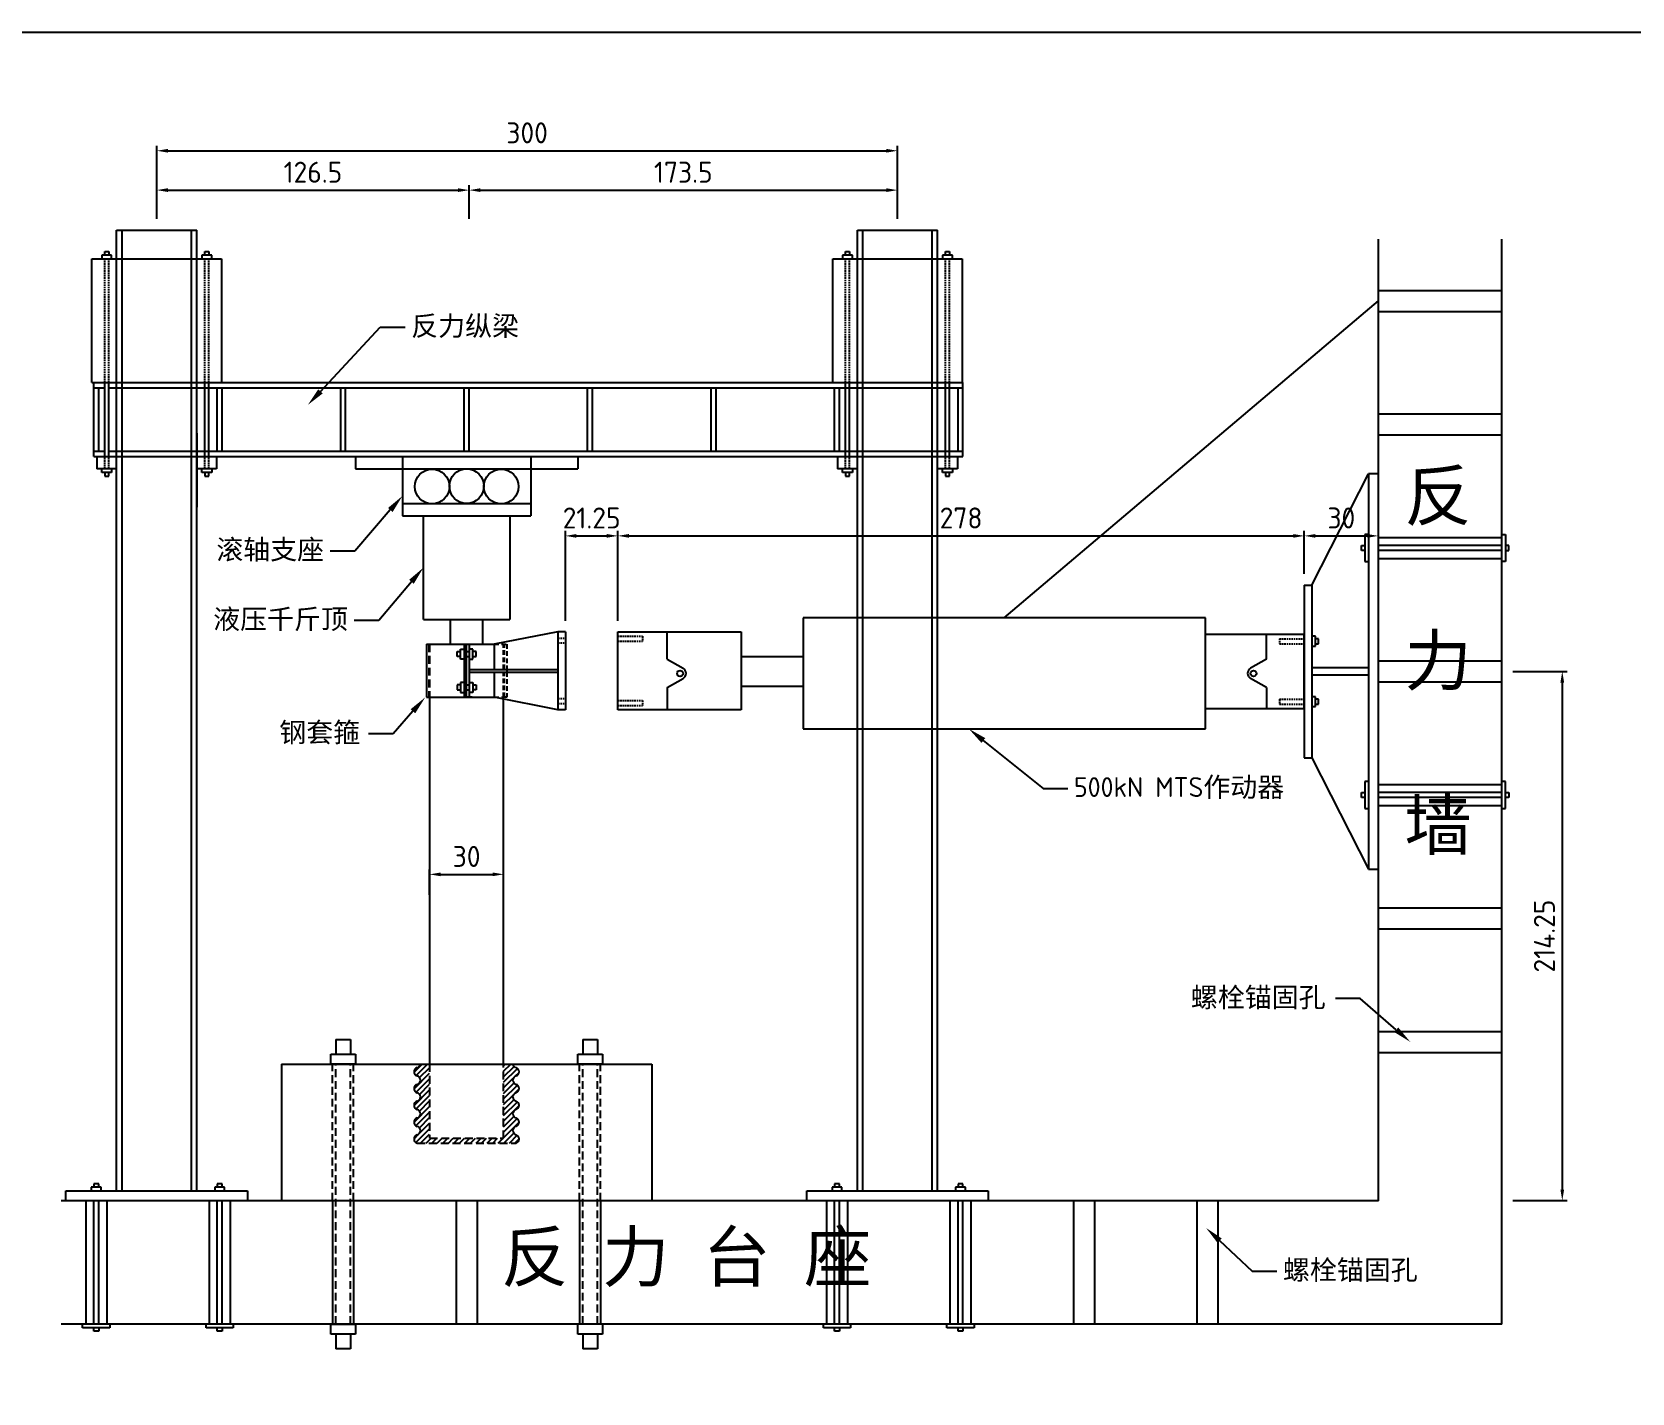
# Model space of a CAD drawing. Header units: millimetres. Extents: x 2537 to 35994, y -14212 to 3650.
# Drawn here: x 21034 to 27513, y -7490 to -1980 of the extents above; entities that cross this region are included whole.
import ezdxf
from ezdxf import colors
from ezdxf.entities.mleader import LeaderData, LeaderLine
from ezdxf.math import Vec2, Vec3

# ---------------------------------------------------------------- set-up
doc = ezdxf.new("R2010")
doc.units = ezdxf.units.MM
doc.linetypes.add('HIDDEN', pattern=[9.525, 6.35, -3.175])
doc.styles.get("Standard").update_dxf_attribs({"font": 'tssdeng.shx'})
doc.dimstyles.new('ISO-25', dxfattribs={"dimtxt": 50, "dimasz": 30, "dimexe": 20, "dimexo": 20, "dimgap": 10, "dimtad": 1, "dimlfac": 0.1, "dimdsep": 46, "dimtxsty": 'Standard', "dimcen": 30, "dimadec": 0, "dimazin": 0, "dimtfac": 1, "dimtmove": 0, "dimatfit": 3, "dimfxl": 0, "dimarcsym": 0})

# ---------------------------------------------------------------- blocks, each defined once
blk = doc.blocks.new('*D116')
at = {"color": 0, "lineweight": -2, "transparency": 16777216}
for p, q in [((27031.2, -4569.3), (27250.9, -4569.3)), ((27230.9, -4614.3), (27230.9, -6666.8)), ((27031.2, -6711.8), (27250.9, -6711.8))]:
    blk.add_line(p, q, dxfattribs=at)
at = {"color": 0, "transparency": 16777216}
for points in [[(27223.4, -4614.3), (27238.4, -4614.3), (27230.9, -4569.3)], [(27223.4, -6666.8), (27238.4, -6666.8), (27230.9, -6711.8)]]:
    blk.add_solid(points, dxfattribs=at)
at = {"layer": 'Defpoints', "color": 0, "transparency": 16777216}
for p in [(26986.2, -4569.3), (26986.2, -6711.8), (27230.9, -6711.8)]:
    blk.add_point(p, dxfattribs=at)
at = {"color": 0, "transparency": 16777216, "insert": (27158.4, -5640.6), "char_height": 85, "attachment_point": 5, "rotation": 90}
blk.add_mtext('214.25', dxfattribs=at)
blk = doc.blocks.new('*D117')
at = {"color": 0, "lineweight": -2, "transparency": 16777216}
for p, q in [((22643.7, -5473.4), (22643.7, -5370.7)), ((22943.7, -5473.4), (22943.7, -5370.7)), ((22688.7, -5390.7), (22898.7, -5390.7))]:
    blk.add_line(p, q, dxfattribs=at)
at = {"color": 0, "transparency": 16777216}
for points in [[(22688.7, -5383.2), (22688.7, -5398.2), (22643.7, -5390.7)], [(22898.7, -5383.2), (22898.7, -5398.2), (22943.7, -5390.7)]]:
    blk.add_solid(points, dxfattribs=at)
at = {"layer": 'Defpoints', "color": 0, "transparency": 16777216}
for p in [(22943.7, -5390.7), (22643.7, -5518.4), (22943.7, -5518.4)]:
    blk.add_point(p, dxfattribs=at)
at = {"color": 0, "transparency": 16777216, "insert": (22793.7, -5318.2), "char_height": 85, "attachment_point": 5}
blk.add_mtext('30', dxfattribs=at)
blk = doc.blocks.new('*D129')
at = {"color": 0, "lineweight": -2, "transparency": 16777216}
for p, q in [((23406.2, -4364), (23406.2, -4000.4)), ((26186.2, -4174.3), (26186.2, -4000.4)), ((23451.2, -4020.4), (26141.2, -4020.4))]:
    blk.add_line(p, q, dxfattribs=at)
at = {"color": 0, "transparency": 16777216}
for points in [[(23451.2, -4012.9), (23451.2, -4027.9), (23406.2, -4020.4)], [(26141.2, -4012.9), (26141.2, -4027.9), (26186.2, -4020.4)]]:
    blk.add_solid(points, dxfattribs=at)
at = {"layer": 'Defpoints', "color": 0, "transparency": 16777216}
for p in [(26186.2, -4020.4), (26186.2, -4219.3), (23406.2, -4409)]:
    blk.add_point(p, dxfattribs=at)
at = {"color": 0, "transparency": 16777216, "insert": (24796.2, -3947.9), "char_height": 85, "attachment_point": 5}
blk.add_mtext('278', dxfattribs=at)
blk = doc.blocks.new('*D142')
at = {"color": 0, "lineweight": -2, "transparency": 16777216}
for p, q in [((23193.7, -4364), (23193.7, -4000.4)), ((23406.2, -4364), (23406.2, -4000.4)), ((23238.7, -4020.4), (23361.2, -4020.4))]:
    blk.add_line(p, q, dxfattribs=at)
at = {"color": 0, "transparency": 16777216}
for points in [[(23238.7, -4012.9), (23238.7, -4027.9), (23193.7, -4020.4)], [(23361.2, -4012.9), (23361.2, -4027.9), (23406.2, -4020.4)]]:
    blk.add_solid(points, dxfattribs=at)
at = {"layer": 'Defpoints', "color": 0, "transparency": 16777216}
for p in [(23406.2, -4020.4), (23193.7, -4409), (23406.2, -4409)]:
    blk.add_point(p, dxfattribs=at)
at = {"color": 0, "transparency": 16777216, "insert": (23300, -3947.9), "char_height": 85, "attachment_point": 5}
blk.add_mtext('21.25', dxfattribs=at)
blk = doc.blocks.new('*D143')
at = {"color": 0, "lineweight": -2, "transparency": 16777216}
for p, q in [((26186.2, -4174.3), (26186.2, -4000.4)), ((26486.2, -4174.3), (26486.2, -4000.4)), ((26231.2, -4020.4), (26441.2, -4020.4))]:
    blk.add_line(p, q, dxfattribs=at)
at = {"color": 0, "transparency": 16777216}
for points in [[(26231.2, -4012.9), (26231.2, -4027.9), (26186.2, -4020.4)], [(26441.2, -4012.9), (26441.2, -4027.9), (26486.2, -4020.4)]]:
    blk.add_solid(points, dxfattribs=at)
at = {"layer": 'Defpoints', "color": 0, "transparency": 16777216}
for p in [(26486.2, -4020.4), (26186.2, -4219.3), (26486.2, -4219.3)]:
    blk.add_point(p, dxfattribs=at)
at = {"color": 0, "transparency": 16777216, "insert": (26336.2, -3947.9), "char_height": 85, "attachment_point": 5}
blk.add_mtext('30', dxfattribs=at)
blk = doc.blocks.new('*D192')
at = {"color": 0, "lineweight": -2, "transparency": 16777216}
for p, q in [((21538.7, -2737.1), (21538.7, -2441.2)), ((21583.7, -2461.2), (24493.7, -2461.2)), ((24538.7, -2737.1), (24538.7, -2441.2))]:
    blk.add_line(p, q, dxfattribs=at)
at = {"color": 0, "transparency": 16777216}
for points in [[(21583.7, -2453.7), (21583.7, -2468.7), (21538.7, -2461.2)], [(24493.7, -2453.7), (24493.7, -2468.7), (24538.7, -2461.2)]]:
    blk.add_solid(points, dxfattribs=at)
at = {"layer": 'Defpoints', "color": 0, "transparency": 16777216}
for p in [(24538.7, -2461.2), (21538.7, -2782.1), (24538.7, -2782.1)]:
    blk.add_point(p, dxfattribs=at)
at = {"color": 0, "transparency": 16777216, "insert": (23038.7, -2388.7), "char_height": 85, "attachment_point": 5}
blk.add_mtext('300', dxfattribs=at)
blk = doc.blocks.new('*D193')
at = {"color": 0, "lineweight": -2, "transparency": 16777216}
for p, q in [((21538.7, -2737.1), (21538.7, -2600.6)), ((21583.7, -2620.6), (22758.7, -2620.6)), ((22803.7, -2737.1), (22803.7, -2600.6))]:
    blk.add_line(p, q, dxfattribs=at)
at = {"color": 0, "transparency": 16777216}
for points in [[(21583.7, -2613.1), (21583.7, -2628.1), (21538.7, -2620.6)], [(22758.7, -2613.1), (22758.7, -2628.1), (22803.7, -2620.6)]]:
    blk.add_solid(points, dxfattribs=at)
at = {"layer": 'Defpoints', "color": 0, "transparency": 16777216}
for p in [(22803.7, -2620.6), (21538.7, -2782.1), (22803.7, -2782.1)]:
    blk.add_point(p, dxfattribs=at)
at = {"color": 0, "transparency": 16777216, "insert": (22171.2, -2548.1), "char_height": 85, "attachment_point": 5}
blk.add_mtext('126.5', dxfattribs=at)
blk = doc.blocks.new('*D194')
at = {"color": 0, "lineweight": -2, "transparency": 16777216}
for p, q in [((22803.7, -2737.1), (22803.7, -2600.6)), ((22848.7, -2620.6), (24493.7, -2620.6)), ((24538.7, -2737.1), (24538.7, -2600.6))]:
    blk.add_line(p, q, dxfattribs=at)
at = {"color": 0, "transparency": 16777216}
for points in [[(22848.7, -2613.1), (22848.7, -2628.1), (22803.7, -2620.6)], [(24493.7, -2613.1), (24493.7, -2628.1), (24538.7, -2620.6)]]:
    blk.add_solid(points, dxfattribs=at)
at = {"layer": 'Defpoints', "color": 0, "transparency": 16777216}
for p in [(24538.7, -2620.6), (22803.7, -2782.1), (24538.7, -2782.1)]:
    blk.add_point(p, dxfattribs=at)
at = {"color": 0, "transparency": 16777216, "insert": (23671.2, -2548.1), "char_height": 85, "attachment_point": 5}
blk.add_mtext('173.5', dxfattribs=at)

msp = doc.modelspace()

# ---------------------------------------------------------------- hatches: boundary and pattern name
h = msp.add_hatch()
h.set_pattern_fill('ANSI31', color=256, scale=5)
h.set_pattern_definition([(45, (8459.523, 50), (-11.22532, 11.22532), [])])
h.paths.add_polyline_path([(22643.712, -6159.036), (22606.455, -6159.036, -0.29149766), (22593.712, -6173.036, 0.76470588), (22593.712, -6207.036, -0.76470588), (22593.712, -6241.036, 0.76470588), (22593.712, -6275.036, -0.76470588), (22593.712, -6309.036, 0.76470588), (22593.712, -6343.036, -0.76470588), (22593.712, -6377.036, 0.76470588), (22593.712, -6411.036, -0.76470588), (22593.712, -6445.036, 0.76470588), (22593.712, -6479.036), (22993.712, -6479.036, 0.76470588), (22993.712, -6445.036, -0.76470588), (22993.712, -6411.036, 0.76470588), (22993.712, -6377.036, -0.76470588), (22993.712, -6343.036, 0.76470588), (22993.712, -6309.036, -0.76470588), (22993.712, -6275.036, 0.76470588), (22993.712, -6241.036, -0.76470588), (22993.712, -6207.036, 0.76470588), (22993.712, -6173.036, -0.29149766), (22980.97, -6159.036), (22943.712, -6159.036), (22943.712, -6459.036), (22643.712, -6459.036)])

# ---------------------------------------------------------------- linework, layer by layer
for p, q in [((21376.212, -6671.806), (21376.212, -2782.104)), ((21376.212, -2782.104), (21701.212, -2782.104)), ((21398.212, -6671.806), (21398.212, -2782.104)), ((21679.212, -6671.806), (21679.212, -2782.104)), ((21701.212, -6671.806), (21701.212, -2782.104)), ((24376.212, -6671.806), (24376.212, -2782.104)), ((24376.212, -2782.104), (24701.212, -2782.104)), ((24398.212, -6671.806), (24398.212, -2782.104)), ((24679.212, -6671.806), (24679.212, -2782.104)), ((24701.212, -6671.806), (24701.212, -2782.104)), ((26486.212, -6711.806), (26486.212, -2819.306)), ((26986.212, -7211.806), (26986.212, -2819.306)), ((21276.212, -3399.036), (21276.212, -2899.036)), ((21276.212, -2899.036), (21801.212, -2899.036)), ((21356.212, -2884.036), (21316.212, -2884.036)), ((21316.212, -2884.036), (21316.212, -2899.036)), ((21328.212, -2884.036), (21328.212, -2869.036)), ((21328.212, -2869.036), (21344.212, -2869.036)), ((21344.212, -2869.036), (21344.212, -2884.036)), ((21356.212, -2899.036), (21356.212, -2884.036)), ((21761.212, -2884.036), (21721.212, -2884.036)), ((21721.212, -2884.036), (21721.212, -2899.036)), ((21733.212, -2884.036), (21733.212, -2869.036)), ((21733.212, -2869.036), (21749.212, -2869.036)), ((21749.212, -2869.036), (21749.212, -2884.036)), ((21761.212, -2899.036), (21761.212, -2884.036)), ((21801.212, -2899.036), (21801.212, -3399.036)), ((24276.212, -3399.036), (24276.212, -2899.036)), ((24276.212, -2899.036), (24801.212, -2899.036)), ((24356.212, -2884.036), (24316.212, -2884.036)), ((24316.212, -2884.036), (24316.212, -2899.036)), ((24328.212, -2884.036), (24328.212, -2869.036)), ((24328.212, -2869.036), (24344.212, -2869.036)), ((24344.212, -2869.036), (24344.212, -2884.036)), ((24356.212, -2899.036), (24356.212, -2884.036)), ((24761.212, -2884.036), (24721.212, -2884.036)), ((24721.212, -2884.036), (24721.212, -2899.036)), ((24733.212, -2884.036), (24733.212, -2869.036)), ((24733.212, -2869.036), (24749.212, -2869.036)), ((24749.212, -2869.036), (24749.212, -2884.036)), ((24761.212, -2899.036), (24761.212, -2884.036)), ((24801.212, -2899.036), (24801.212, -3399.036)), ((24971.212, -4351.735), (26486.212, -3069.306)), ((21276.212, -3399.036), (24803.712, -3399.036)), ((21283.712, -3699.036), (21283.712, -3399.036)), ((21283.712, -3421.036), (21328.212, -3421.036)), ((21303.712, -3677.036), (21303.712, -3421.036)), ((21328.212, -3699.036), (21328.212, -3399.036)), ((21344.212, -3699.036), (21344.212, -3399.036)), ((21344.212, -3421.036), (24803.712, -3421.036)), ((21733.212, -3699.036), (21733.212, -3399.036)), ((21749.212, -3699.036), (21749.212, -3399.036)), ((21783.712, -3677.036), (21783.712, -3421.036)), ((21803.712, -3677.036), (21803.712, -3421.036)), ((22283.712, -3677.036), (22283.712, -3421.036)), ((22303.712, -3677.036), (22303.712, -3421.036)), ((22783.712, -3677.036), (22783.712, -3421.036)), ((22803.712, -3677.036), (22803.712, -3421.036)), ((23283.712, -3677.036), (23283.712, -3421.036)), ((23303.712, -3677.036), (23303.712, -3421.036)), ((23783.712, -3677.036), (23783.712, -3421.036)), ((23803.712, -3677.036), (23803.712, -3421.036)), ((24283.712, -3677.036), (24283.712, -3421.036)), ((24303.712, -3677.036), (24303.712, -3421.036)), ((24328.212, -3699.036), (24328.212, -3399.036)), ((24344.212, -3699.036), (24344.212, -3399.036)), ((24733.212, -3699.036), (24733.212, -3399.036)), ((24749.212, -3699.036), (24749.212, -3399.036)), ((24783.712, -3677.036), (24783.712, -3421.036)), ((24803.712, -3699.036), (24803.712, -3399.036)), ((21701.212, -3604.681), (21701.212, -3904.681)), ((21283.712, -3677.036), (21328.212, -3677.036)), ((21344.212, -3677.036), (24803.712, -3677.036)), ((21283.712, -3699.036), (24803.712, -3699.036)), ((21296.212, -3699.036), (21296.212, -3749.036)), ((21376.212, -3749.036), (21296.212, -3749.036)), ((21316.212, -3764.036), (21316.212, -3749.036)), ((21356.212, -3749.036), (21356.212, -3764.036)), ((21701.212, -3699.036), (21781.212, -3699.036)), ((21781.212, -3749.036), (21701.212, -3749.036)), ((21721.212, -3764.036), (21721.212, -3749.036)), ((21761.212, -3749.036), (21761.212, -3764.036)), ((21781.212, -3699.036), (21781.212, -3749.036)), ((22343.712, -3699.036), (23243.712, -3699.036)), ((22343.712, -3699.036), (22343.712, -3749.036)), ((22343.712, -3749.036), (23243.712, -3749.036)), ((22493.712, -3699.036), (23093.712, -3699.036)), ((22533.712, -3699.036), (22533.712, -3939.036)), ((23053.712, -3699.036), (23053.712, -3939.036)), ((23243.712, -3699.036), (23243.712, -3749.036)), ((24296.212, -3699.036), (24296.212, -3749.036)), ((24376.212, -3749.036), (24296.212, -3749.036)), ((24316.212, -3764.036), (24316.212, -3749.036)), ((24356.212, -3749.036), (24356.212, -3764.036)), ((24701.212, -3699.036), (24781.212, -3699.036)), ((24781.212, -3749.036), (24701.212, -3749.036)), ((24721.212, -3764.036), (24721.212, -3749.036)), ((24761.212, -3749.036), (24761.212, -3764.036)), ((24781.212, -3699.036), (24781.212, -3749.036)), ((21356.212, -3764.036), (21316.212, -3764.036)), ((21328.212, -3764.036), (21328.212, -3779.036)), ((21328.212, -3779.036), (21344.212, -3779.036)), ((21344.212, -3779.036), (21344.212, -3764.036)), ((21761.212, -3764.036), (21721.212, -3764.036)), ((21733.212, -3764.036), (21733.212, -3779.036)), ((21733.212, -3779.036), (21749.212, -3779.036)), ((21749.212, -3779.036), (21749.212, -3764.036)), ((24356.212, -3764.036), (24316.212, -3764.036)), ((24328.212, -3764.036), (24328.212, -3779.036)), ((24328.212, -3779.036), (24344.212, -3779.036)), ((24344.212, -3779.036), (24344.212, -3764.036)), ((24761.212, -3764.036), (24721.212, -3764.036)), ((24733.212, -3764.036), (24733.212, -3779.036)), ((24733.212, -3779.036), (24749.212, -3779.036)), ((24749.212, -3779.036), (24749.212, -3764.036)), ((26216.212, -4219.306), (26446.212, -3769.306)), ((26486.212, -3769.306), (26446.212, -3769.306)), ((26446.212, -3769.306), (26446.212, -5369.306)), ((22533.712, -3889.036), (23053.712, -3889.036)), ((22533.712, -3939.036), (23053.712, -3939.036)), ((22618.712, -3939.036), (22968.712, -3939.036)), ((22618.712, -4359.036), (22618.712, -3939.036)), ((22968.712, -3939.036), (22968.712, -4359.036)), ((26446.212, -4014.306), (26431.212, -4014.306)), ((26431.212, -4014.306), (26431.212, -4124.306)), ((26986.212, -4014.306), (27001.212, -4014.306)), ((27001.212, -4014.306), (27001.212, -4124.306)), ((26418.212, -4079.306), (26418.212, -4059.306)), ((26418.212, -4059.306), (26431.212, -4059.306)), ((26431.212, -4079.306), (26418.212, -4079.306)), ((26986.212, -4059.306), (26486.212, -4059.306)), ((26986.212, -4079.306), (26486.212, -4079.306)), ((27014.212, -4059.306), (27001.212, -4059.306)), ((27001.212, -4079.306), (27014.212, -4079.306)), ((27014.212, -4079.306), (27014.212, -4059.306)), ((26431.212, -4124.306), (26446.212, -4124.306)), ((27001.212, -4124.306), (26986.212, -4124.306)), ((26186.212, -4219.306), (26186.212, -4919.306)), ((26186.212, -4219.306), (26216.212, -4219.306)), ((26216.212, -4219.306), (26216.212, -4919.306)), ((22618.712, -4359.036), (22968.712, -4359.036)), ((22728.712, -4459.036), (22728.712, -4359.036)), ((22858.712, -4459.036), (22858.712, -4359.036)), ((24156.212, -4351.735), (24156.212, -4801.735)), ((25786.212, -4351.735), (24156.212, -4351.735)), ((25786.212, -4801.735), (25786.212, -4351.735)), ((22630.712, -4459.036), (22630.712, -4674.036)), ((22630.712, -4459.036), (22905.752, -4459.036)), ((22728.712, -4459.036), (22858.712, -4459.036)), ((22783.712, -4459.036), (22783.712, -4674.036)), ((22793.712, -4674.036), (22793.712, -4459.036)), ((22803.712, -4459.036), (22803.712, -4674.036)), ((23163.712, -4409.036), (22905.752, -4459.036)), ((22905.752, -4459.036), (22905.752, -4561.536)), ((23163.712, -4409.036), (23163.712, -4724.036)), ((23193.712, -4409.036), (23163.712, -4409.036)), ((23193.712, -4409.036), (23193.712, -4724.036)), ((23406.212, -4724.036), (23406.212, -4409.036)), ((23406.212, -4409.036), (23906.212, -4409.036)), ((23606.337, -4519.519), (23606.337, -4409.036)), ((23906.212, -4409.036), (23906.212, -4724.036)), ((24156.212, -4419.306), (24156.212, -4719.306)), ((26186.212, -4419.306), (25786.212, -4419.306)), ((26032.498, -4519.519), (26032.623, -4419.306)), ((26186.212, -4719.306), (26186.212, -4419.306)), ((26231.212, -4426.806), (26216.212, -4426.806)), ((26216.212, -4466.806), (26231.212, -4466.806)), ((26231.212, -4466.806), (26231.212, -4426.806)), ((26244.212, -4436.806), (26231.212, -4436.806)), ((26231.212, -4456.806), (26244.212, -4456.806)), ((26244.212, -4456.806), (26244.212, -4436.806)), ((22755.712, -4509.036), (22755.712, -4489.036)), ((22755.712, -4489.036), (22768.712, -4489.036)), ((22768.712, -4509.036), (22755.712, -4509.036)), ((22768.712, -4519.036), (22768.712, -4479.036)), ((22768.712, -4479.036), (22783.712, -4479.036)), ((22783.712, -4519.036), (22768.712, -4519.036)), ((22818.712, -4479.036), (22803.712, -4479.036)), ((22803.712, -4519.036), (22818.712, -4519.036)), ((22818.712, -4519.036), (22818.712, -4479.036)), ((22831.712, -4489.036), (22818.712, -4489.036)), ((22818.712, -4509.036), (22831.712, -4509.036)), ((22831.712, -4509.036), (22831.712, -4489.036)), ((23606.337, -4519.519), (23670.183, -4556.381)), ((23906.212, -4509.306), (24156.212, -4509.306)), ((24156.212, -4509.306), (24156.212, -4629.306)), ((26032.498, -4519.519), (25968.652, -4556.381)), ((22803.712, -4561.536), (23158.712, -4561.536)), ((22803.712, -4571.536), (23158.712, -4571.536)), ((22905.752, -4571.536), (22905.752, -4674.036)), ((23606.337, -4634.811), (23670.183, -4597.95)), ((26032.498, -4634.811), (25968.652, -4597.95)), ((26446.212, -4554.306), (26216.212, -4554.306)), ((26446.212, -4584.306), (26216.212, -4584.306)), ((22768.712, -4624.036), (22755.712, -4624.036)), ((22755.712, -4624.036), (22755.712, -4644.036)), ((22755.712, -4644.036), (22768.712, -4644.036)), ((22783.712, -4614.036), (22768.712, -4614.036)), ((22768.712, -4614.036), (22768.712, -4654.036)), ((22768.712, -4654.036), (22783.712, -4654.036)), ((22803.712, -4614.036), (22818.712, -4614.036)), ((22818.712, -4654.036), (22803.712, -4654.036)), ((22818.712, -4614.036), (22818.712, -4654.036)), ((22818.712, -4624.036), (22831.712, -4624.036)), ((22831.712, -4644.036), (22818.712, -4644.036)), ((22831.712, -4624.036), (22831.712, -4644.036)), ((23606.337, -4634.811), (23606.337, -4724.036)), ((23906.212, -4629.306), (24156.212, -4629.306)), ((26032.498, -4634.811), (26032.623, -4719.306)), ((22630.712, -4674.036), (22643.712, -4674.036)), ((22643.712, -4674.036), (22643.712, -6159.036)), ((22643.712, -4674.036), (22905.752, -4674.036)), ((22771.712, -4674.036), (22793.712, -4674.036)), ((22815.712, -4674.036), (22793.712, -4674.036)), ((23163.712, -4724.036), (22905.752, -4674.036)), ((22943.712, -6159.036), (22943.712, -4674.036)), ((23193.712, -4724.036), (23163.712, -4724.036)), ((23906.212, -4724.036), (23406.212, -4724.036)), ((25786.212, -4719.306), (26186.212, -4719.306)), ((26231.212, -4671.806), (26216.212, -4671.806)), ((26216.212, -4711.806), (26231.212, -4711.806)), ((26231.212, -4711.806), (26231.212, -4671.806)), ((26244.212, -4681.806), (26231.212, -4681.806)), ((26231.212, -4701.806), (26244.212, -4701.806)), ((26244.212, -4701.806), (26244.212, -4681.806)), ((24156.212, -4801.735), (25786.212, -4801.735)), ((26186.212, -4919.306), (26216.212, -4919.306)), ((26216.212, -4919.306), (26446.212, -5369.306)), ((26446.212, -5014.306), (26431.212, -5014.306)), ((26431.212, -5014.306), (26431.212, -5124.306)), ((27001.212, -5014.306), (26986.212, -5014.306)), ((27001.212, -5124.306), (27001.212, -5014.306)), ((26418.212, -5079.306), (26418.212, -5059.306)), ((26418.212, -5059.306), (26431.212, -5059.306)), ((26431.212, -5079.306), (26418.212, -5079.306)), ((26986.212, -5059.306), (26486.212, -5059.306)), ((26986.212, -5079.306), (26486.212, -5079.306)), ((27001.212, -5059.306), (27014.212, -5059.306)), ((27014.212, -5079.306), (27001.212, -5079.306)), ((27014.212, -5059.306), (27014.212, -5079.306)), ((26431.212, -5124.306), (26446.212, -5124.306)), ((26986.212, -5124.306), (27001.212, -5124.306)), ((26446.212, -5369.306), (26486.212, -5369.306)), ((22263.712, -6059.036), (22263.712, -6119.036)), ((22263.712, -6059.036), (22323.712, -6059.036)), ((22323.712, -6059.036), (22323.712, -6119.036)), ((23263.712, -6059.036), (23263.712, -6119.036)), ((23263.712, -6059.036), (23323.712, -6059.036)), ((23323.712, -6059.036), (23323.712, -6119.036)), ((22243.712, -6159.036), (22243.712, -6119.036)), ((22243.712, -6119.036), (22343.712, -6119.036)), ((22343.712, -6119.036), (22343.712, -6159.036)), ((23243.712, -6159.036), (23243.712, -6119.036)), ((23243.712, -6119.036), (23343.712, -6119.036)), ((23343.712, -6119.036), (23343.712, -6159.036)), ((22043.712, -6159.036), (23543.712, -6159.036)), ((22043.712, -6159.036), (22043.712, -6711.806)), ((22343.712, -6159.036), (22243.712, -6159.036)), ((23343.712, -6159.036), (23243.712, -6159.036)), ((23543.712, -6159.036), (23543.712, -6711.806)), ((21171.212, -6711.806), (21171.212, -6671.806)), ((21171.212, -6671.806), (21906.212, -6671.806)), ((21313.712, -6656.806), (21273.712, -6656.806)), ((21273.712, -6656.806), (21273.712, -6671.806)), ((21303.712, -6643.806), (21283.712, -6643.806)), ((21283.712, -6643.806), (21283.712, -6656.806)), ((21303.712, -6656.806), (21303.712, -6643.806)), ((21313.712, -6671.806), (21313.712, -6656.806)), ((21813.712, -6656.806), (21773.712, -6656.806)), ((21773.712, -6656.806), (21773.712, -6671.806)), ((21803.712, -6643.806), (21783.712, -6643.806)), ((21783.712, -6643.806), (21783.712, -6656.806)), ((21803.712, -6656.806), (21803.712, -6643.806)), ((21813.712, -6671.806), (21813.712, -6656.806)), ((21906.212, -6671.806), (21906.212, -6711.806)), ((24171.212, -6711.806), (24171.212, -6671.806)), ((24171.212, -6671.806), (24906.212, -6671.806)), ((24313.712, -6656.806), (24273.712, -6656.806)), ((24273.712, -6656.806), (24273.712, -6671.806)), ((24303.712, -6643.806), (24283.712, -6643.806)), ((24283.712, -6643.806), (24283.712, -6656.806)), ((24303.712, -6656.806), (24303.712, -6643.806)), ((24313.712, -6671.806), (24313.712, -6656.806)), ((24813.712, -6656.806), (24773.712, -6656.806)), ((24773.712, -6656.806), (24773.712, -6671.806)), ((24803.712, -6643.806), (24783.712, -6643.806)), ((24783.712, -6643.806), (24783.712, -6656.806)), ((24803.712, -6656.806), (24803.712, -6643.806)), ((24813.712, -6671.806), (24813.712, -6656.806)), ((24906.212, -6671.806), (24906.212, -6711.806)), ((26486.212, -6711.806), (21151.212, -6711.806)), ((21283.712, -7211.806), (21283.712, -6711.806)), ((21303.712, -7211.806), (21303.712, -6711.806)), ((21783.712, -7211.806), (21783.712, -6711.806)), ((21803.712, -7211.806), (21803.712, -6711.806)), ((24283.712, -7211.806), (24283.712, -6711.806)), ((24303.712, -7211.806), (24303.712, -6711.806)), ((24783.712, -7211.806), (24783.712, -6711.806)), ((24803.712, -7211.806), (24803.712, -6711.806)), ((26986.212, -7211.806), (21151.212, -7211.806)), ((21238.712, -7226.806), (21238.712, -7211.806)), ((21348.712, -7226.806), (21238.712, -7226.806)), ((21283.712, -7239.806), (21283.712, -7226.806)), ((21303.712, -7239.806), (21283.712, -7239.806)), ((21303.712, -7226.806), (21303.712, -7239.806)), ((21348.712, -7211.806), (21348.712, -7226.806)), ((21738.712, -7226.806), (21738.712, -7211.806)), ((21848.712, -7226.806), (21738.712, -7226.806)), ((21783.712, -7239.806), (21783.712, -7226.806)), ((21803.712, -7239.806), (21783.712, -7239.806)), ((21803.712, -7226.806), (21803.712, -7239.806)), ((21848.712, -7211.806), (21848.712, -7226.806)), ((22243.712, -7251.806), (22243.712, -7211.806)), ((22243.712, -7211.806), (22343.712, -7211.806)), ((22343.712, -7251.806), (22243.712, -7251.806)), ((22263.712, -7251.806), (22263.712, -7311.806)), ((22323.712, -7251.806), (22323.712, -7311.806)), ((22343.712, -7211.806), (22343.712, -7251.806)), ((23243.712, -7251.806), (23243.712, -7211.806)), ((23343.712, -7251.806), (23243.712, -7251.806)), ((23263.712, -7251.806), (23263.712, -7311.806)), ((23323.712, -7251.806), (23323.712, -7311.806)), ((23343.712, -7211.806), (23343.712, -7251.806)), ((24238.712, -7226.806), (24238.712, -7211.806)), ((24348.712, -7226.806), (24238.712, -7226.806)), ((24283.712, -7239.806), (24283.712, -7226.806)), ((24303.712, -7239.806), (24283.712, -7239.806)), ((24303.712, -7226.806), (24303.712, -7239.806)), ((24348.712, -7211.806), (24348.712, -7226.806)), ((24738.712, -7226.806), (24738.712, -7211.806)), ((24848.712, -7226.806), (24738.712, -7226.806)), ((24783.712, -7239.806), (24783.712, -7226.806)), ((24803.712, -7239.806), (24783.712, -7239.806)), ((24803.712, -7226.806), (24803.712, -7239.806)), ((24848.712, -7211.806), (24848.712, -7226.806)), ((22323.712, -7311.806), (22263.712, -7311.806)), ((23323.712, -7311.806), (23263.712, -7311.806))]:
    msp.add_line(p, q)
at = {"linetype": 'HIDDEN'}
for p, q in [((21328.212, -3399.036), (21328.212, -2899.036)), ((21344.212, -3399.036), (21344.212, -2899.036)), ((21733.212, -3399.036), (21733.212, -2899.036)), ((21749.212, -3399.036), (21749.212, -2899.036)), ((24328.212, -3399.036), (24328.212, -2899.036)), ((24344.212, -3399.036), (24344.212, -2899.036)), ((24733.212, -3399.036), (24733.212, -2899.036)), ((24749.212, -3399.036), (24749.212, -2899.036)), ((21328.212, -3749.036), (21328.212, -3699.036)), ((21344.212, -3749.036), (21344.212, -3699.036)), ((21733.212, -3749.036), (21733.212, -3699.036)), ((21749.212, -3749.036), (21749.212, -3699.036)), ((24328.212, -3749.036), (24328.212, -3699.036)), ((24344.212, -3749.036), (24344.212, -3699.036)), ((24733.212, -3749.036), (24733.212, -3699.036)), ((24749.212, -3749.036), (24749.212, -3699.036)), ((23163.712, -4434.036), (23193.712, -4434.036)), ((23163.712, -4454.036), (23193.712, -4454.036)), ((23406.212, -4426.536), (23506.212, -4426.536)), ((23406.212, -4446.536), (23506.212, -4446.536)), ((23506.212, -4426.536), (23506.212, -4446.536)), ((26086.212, -4436.806), (26186.212, -4436.806)), ((26086.212, -4436.806), (26086.212, -4456.806)), ((26086.212, -4456.806), (26186.212, -4456.806)), ((22783.712, -4489.036), (22803.712, -4489.036)), ((22783.712, -4509.036), (22803.712, -4509.036)), ((22783.712, -4624.036), (22803.712, -4624.036)), ((22783.712, -4644.036), (22803.712, -4644.036)), ((23163.712, -4679.036), (23193.712, -4679.036)), ((23163.712, -4679.036), (23193.712, -4679.036)), ((23163.712, -4699.036), (23193.712, -4699.036)), ((23406.212, -4686.536), (23506.212, -4686.536)), ((23406.212, -4686.536), (23506.212, -4686.536)), ((23406.212, -4706.536), (23506.212, -4706.536)), ((23506.212, -4686.536), (23506.212, -4706.536)), ((26086.212, -4681.806), (26186.212, -4681.806)), ((26086.212, -4681.806), (26186.212, -4681.806)), ((26086.212, -4681.806), (26086.212, -4701.806)), ((26086.212, -4701.806), (26186.212, -4701.806))]:
    msp.add_line(p, q, dxfattribs=at)
at = {"ltscale": 5}
for p, q in [((26486.212, -3026.806), (26986.212, -3026.806)), ((26486.212, -3111.806), (26986.212, -3111.806)), ((26486.212, -3526.806), (26986.212, -3526.806)), ((26486.212, -3611.806), (26986.212, -3611.806)), ((26486.212, -4026.806), (26986.212, -4026.806)), ((26486.212, -4111.806), (26986.212, -4111.806)), ((26486.212, -4526.806), (26986.212, -4526.806)), ((26486.212, -4611.806), (26986.212, -4611.806)), ((26486.212, -5026.806), (26986.212, -5026.806)), ((26486.212, -5111.806), (26986.212, -5111.806)), ((26486.212, -5526.806), (26986.212, -5526.806)), ((26486.212, -5611.806), (26986.212, -5611.806)), ((26486.212, -6026.806), (26986.212, -6026.806)), ((26486.212, -6111.806), (26986.212, -6111.806)), ((21251.212, -6711.806), (21251.212, -7211.806)), ((21251.212, -6711.806), (21251.212, -7211.806)), ((21336.212, -6711.806), (21336.212, -7211.806)), ((21336.212, -6711.806), (21336.212, -7211.806)), ((21751.212, -6711.806), (21751.212, -7211.806)), ((21751.212, -6711.806), (21751.212, -7211.806)), ((21836.212, -6711.806), (21836.212, -7211.806)), ((21836.212, -6711.806), (21836.212, -7211.806)), ((22251.212, -6711.806), (22251.212, -7211.806)), ((22336.212, -6711.806), (22336.212, -7211.806)), ((22751.212, -6711.806), (22751.212, -7211.806)), ((22836.212, -6711.806), (22836.212, -7211.806)), ((23251.212, -6711.806), (23251.212, -7211.806)), ((23336.212, -6711.806), (23336.212, -7211.806)), ((24251.212, -6711.806), (24251.212, -7211.806)), ((24251.212, -6711.806), (24251.212, -7211.806)), ((24251.212, -6711.806), (24251.212, -7211.806)), ((24336.212, -6711.806), (24336.212, -7211.806)), ((24336.212, -6711.806), (24336.212, -7211.806)), ((24336.212, -6711.806), (24336.212, -7211.806)), ((24751.212, -6711.806), (24751.212, -7211.806)), ((24751.212, -6711.806), (24751.212, -7211.806)), ((24751.212, -6711.806), (24751.212, -7211.806)), ((24836.212, -6711.806), (24836.212, -7211.806)), ((24836.212, -6711.806), (24836.212, -7211.806)), ((24836.212, -6711.806), (24836.212, -7211.806)), ((25251.212, -6711.806), (25251.212, -7211.806)), ((25336.212, -6711.806), (25336.212, -7211.806)), ((25751.212, -6711.806), (25751.212, -7211.806)), ((25836.212, -6711.806), (25836.212, -7211.806))]:
    msp.add_line(p, q, dxfattribs=at)
at = {"linetype": 'HIDDEN', "ltscale": 5}
for p, q in [((22640.712, -4459.036), (22640.712, -4674.036)), ((22643.712, -4459.036), (22643.712, -4674.036)), ((22251.212, -6711.806), (22251.212, -6159.036)), ((22263.712, -7211.806), (22263.712, -6159.036)), ((22323.712, -7211.806), (22323.712, -6159.036)), ((22336.212, -6711.806), (22336.212, -6159.036)), ((22643.712, -6159.036), (22643.712, -6459.036)), ((22943.712, -6459.036), (22943.712, -6159.036)), ((23251.212, -6711.806), (23251.212, -6159.036)), ((23263.712, -7211.806), (23263.712, -6159.036)), ((23323.712, -7211.806), (23323.712, -6159.036)), ((23336.212, -6711.806), (23336.212, -6159.036)), ((22593.712, -6479.036), (22993.712, -6479.036)), ((22643.712, -6459.036), (22943.712, -6459.036))]:
    msp.add_line(p, q, dxfattribs=at)
at = {"linetype": 'HIDDEN', "ltscale": 3}
for p, q in [((22905.752, -4459.036), (22956.712, -4459.036)), ((22943.712, -4674.036), (22943.712, -4459.036)), ((22946.712, -4674.036), (22946.712, -4459.036)), ((22956.712, -4459.036), (22956.712, -4561.536)), ((22956.712, -4561.536), (22956.712, -4571.536)), ((22956.712, -4571.536), (22956.712, -4674.036)), ((22905.752, -4674.036), (22943.712, -4674.036)), ((22943.712, -4681.539), (22943.712, -4674.036)), ((22956.712, -4674.036), (22943.712, -4674.036))]:
    msp.add_line(p, q, dxfattribs=at)
msp.add_lwpolyline([(11258.192, -1980.464), (35993.698, -1980.464), (35993.698, -14212.343), (11258.192, -14212.343)], close=True)
for centre, radius in [((22653.857, -3820.709), 70), ((22793.712, -3819.036), 70), ((22933.702, -3820.709), 70), ((23658.183, -4577.165), 12), ((25980.652, -4577.165), 12)]:
    msp.add_circle(centre, radius)
for centre, radius, start, end in [((23658.183, -4577.165), 24, 300, 60), ((25980.652, -4577.165), 24, 120, 240), ((22598.328, -6190.036), 17.615, 105.1892867, 254.8107133), ((22589.097, -6156.036), 17.615, 285.1892867, 350.1944078), ((22589.097, -6224.036), 17.615, 285.1892867, 74.8107133), ((22998.328, -6224.036), 17.615, 105.1892867, 254.8107133), ((22998.328, -6156.036), 17.615, 189.8055922, 254.8107133), ((22989.097, -6190.036), 17.615, 285.1892867, 74.8107133), ((22598.328, -6258.036), 17.615, 105.1892867, 254.8107133), ((22589.097, -6292.036), 17.615, 285.1892867, 74.8107133), ((22998.328, -6292.036), 17.615, 105.1892867, 254.8107133), ((22989.097, -6258.036), 17.615, 285.1892867, 74.8107133), ((22598.328, -6326.036), 17.615, 105.1892867, 254.8107133), ((22589.097, -6360.036), 17.615, 285.1892867, 74.8107133), ((22998.328, -6360.036), 17.615, 105.1892867, 254.8107133), ((22989.097, -6326.036), 17.615, 285.1892867, 74.8107133), ((22598.328, -6394.036), 17.615, 105.1892867, 254.8107133), ((22589.097, -6428.036), 17.615, 285.1892867, 74.8107133), ((22998.328, -6428.036), 17.615, 105.1892867, 254.8107133), ((22989.097, -6394.036), 17.615, 285.1892867, 74.8107133), ((22598.328, -6462.036), 17.615, 105.1892867, 254.8107133), ((22989.097, -6462.036), 17.615, 285.1892867, 74.8107133)]:
    msp.add_arc(centre, radius, start, end)

# ---------------------------------------------------------------- texts
at = {"char_height": 200, "attachment_point": 1}
for s, width, insert in [('{\\fSimSun|b0|i0|c134|p2;反\\P\\P力\\P\\P墙}', 4.00675, (26591.537, -3757.193)), ('{\\fSimSun|b0|i0|c134|p2;反 力 台 座}', 2223.11319, (22933.479, -6838.826))]:
    msp.add_mtext_dynamic_manual_height_columns(s, width=width, gutter_width=12.5, heights=[0], dxfattribs=dict(at, insert=insert))

# ---------------------------------------------------------------- dimensions: what is measured, and where the dimension line sits
for base, p1, p2, picture, middle in [((24538.712, -2461.198), (21538.712, -2782.104), (24538.712, -2782.104), '*D192', (23038.712, -2388.698)), ((22803.712, -2620.581), (21538.712, -2782.104), (22803.712, -2782.104), '*D193', (22171.212, -2548.081)), ((24538.712, -2620.581), (22803.712, -2782.104), (24538.712, -2782.104), '*D194', (23671.212, -2548.081)), ((26186.212, -4020.441), (23406.212, -4409.036), (26186.212, -4219.306), '*D129', (24796.212, -3947.941)), ((26486.212, -4020.441), (26186.212, -4219.306), (26486.212, -4219.306), '*D143', (26336.212, -3947.941)), ((22943.712, -5390.705), (22643.712, -5518.443), (22943.712, -5518.443), '*D117', (22793.712, -5318.205))]:
    dim = msp.add_linear_dim(base=base, p1=p1, p2=p2, dimstyle='ISO-25', override={"dimtxt": 85, "dimasz": 45, "dimexo": 45, "dimgap": 30})
    dim.commit()
    dim.dimension.update_dxf_attribs({"geometry": picture, "text_midpoint": middle})
dim = msp.add_linear_dim(base=(23406.212, -4020.441), p1=(23193.712, -4409.036), p2=(23406.212, -4409.036), dimstyle='ISO-25', override={"dimtxt": 85, "dimasz": 45, "dimexo": 45, "dimgap": 30})
dim.commit()
dim.dimension.update_dxf_attribs({"geometry": '*D142', "text_midpoint": (23299.962, -4020.441), "dimtype": 160})
dim = msp.add_linear_dim(base=(27230.85, -6711.806), p1=(26986.212, -4569.306), p2=(26986.212, -6711.806), angle=90, dimstyle='ISO-25', override={"dimtxt": 85, "dimasz": 45, "dimexo": 45, "dimgap": 30})
dim.commit()
dim.dimension.update_dxf_attribs({"geometry": '*D116', "text_midpoint": (27158.35, -5640.556)})

# ---------------------------------------------------------------- leaders
ml = msp.add_multileader_mtext('Standard')
ml.set_content('{\\fSimSun|b0|i0|c134|p2;反力纵梁}', color=256)
ml.set_leader_properties()
ml.build(insert=Vec2(0, 0))
ml.multileader.update_dxf_attribs({"dogleg_length": 100, "arrow_head_size": 75})
ctx = ml.context
ctx.base_point, ctx.char_height, ctx.arrow_head_size, ctx.landing_gap_size, ctx.plane_origin = Vec3(22544.269, -3176.078), 80, 75, 25, Vec3(22426.68, -3490.193)
notes = []
notes.append((ctx, [(1, (1, 1, 0), (22444.269, -3176.078), (1, 0), 100, [(0, [(22150.575, -3490.193)], 0, [])])]))
ctx.mtext.insert, ctx.mtext.flow_direction = Vec3(22569.269, -3130.268), 5
ml = msp.add_multileader_mtext('Standard')
ml.set_content('{\\fSimSun|b0|i0|c134|p2;滚轴支座}', color=256)
ml.set_leader_properties()
ml.build(insert=Vec2(0, 0))
ml.multileader.update_dxf_attribs({"dogleg_length": 100, "arrow_head_size": 75})
ctx = ml.context
ctx.base_point, ctx.char_height, ctx.arrow_head_size, ctx.landing_gap_size, ctx.plane_origin = Vec3(21743.61, -4081.621), 80, 75, 25, Vec3(23193.712, -3724.036)
ctx.text_align_type = 2
notes.append((ctx, [(1, (1, 1, 0), (22341.432, -4081.621), (-1, 0), 100, [(0, [(22533.712, -3858.818)], 0, [])])]))
ctx.mtext.insert, ctx.mtext.alignment, ctx.mtext.flow_direction = Vec3(22216.432, -4035.587), 3, 5
ml = msp.add_multileader_mtext('Standard')
ml.set_content('{\\fSimSun|b0|i0|c134|p2;液压千斤顶}', color=256)
ml.set_leader_properties()
ml.build(insert=Vec2(0, 0))
ml.multileader.update_dxf_attribs({"dogleg_length": 100, "arrow_head_size": 75})
ctx = ml.context
ctx.base_point, ctx.char_height, ctx.arrow_head_size, ctx.landing_gap_size, ctx.plane_origin = Vec3(21727.105, -4362.956), 80, 75, 25, Vec3(22706.211, -4199.371)
ctx.text_align_type = 2
notes.append((ctx, [(0, (1, 1, 0), (22437.999, -4362.956), (-1, 0), 100, [(0, [(22618.712, -4149.036)], 0, [])])]))
ctx.mtext.insert, ctx.mtext.alignment, ctx.mtext.flow_direction = Vec3(22312.999, -4317.145), 3, 5
ml = msp.add_multileader_mtext('Standard')
ml.set_content('{\\fSimSun|b0|i0|c134|p2;钢套箍}', color=256)
ml.set_leader_properties()
ml.build(insert=Vec2(0, 0))
ml.multileader.update_dxf_attribs({"dogleg_length": 100, "arrow_head_size": 75})
ctx = ml.context
ctx.base_point, ctx.char_height, ctx.arrow_head_size, ctx.landing_gap_size, ctx.plane_origin = Vec3(22010.132, -4821.536), 80, 75, 25, Vec3(22191.516, -4612.609)
notes.append((ctx, [(0, (1, 1, 0), (22495.775, -4821.536), (-1, 0), 100, [(0, [(22626.212, -4674.036)], 0, [])])]))
ctx.mtext.insert, ctx.mtext.flow_direction = Vec3(22035.132, -4775.726), 5
ml = msp.add_multileader_mtext('Standard')
ml.set_content('500kN MTS{\\fSimSun|b0|i0|c134|p2;作动器}', color=256)
ml.set_leader_properties()
ml.build(insert=Vec2(0, 0))
ml.multileader.update_dxf_attribs({"dogleg_length": 100, "arrow_head_size": 75})
ctx = ml.context
ctx.base_point, ctx.char_height, ctx.arrow_head_size, ctx.landing_gap_size, ctx.plane_origin = Vec3(25228.339, -5042.934), 80, 75, 25, Vec3(24156.212, -4801.735)
notes.append((ctx, [(0, (1, 1, 0), (25128.339, -5042.934), (1, 0), 100, [(0, [(24827.802, -4801.735)], 0, [])])]))
ctx.mtext.insert, ctx.mtext.flow_direction = Vec3(25253.339, -4997.347), 5
ml = msp.add_multileader_mtext('Standard')
ml.set_content('{\\fSimSun|b0|i0|c134|p2;螺栓锚固孔}', color=256)
ml.set_leader_properties()
ml.build(insert=Vec2(0, 0))
ml.multileader.update_dxf_attribs({"dogleg_length": 100, "arrow_head_size": 75})
ctx = ml.context
ctx.base_point, ctx.char_height, ctx.arrow_head_size, ctx.landing_gap_size, ctx.plane_origin = Vec3(25701.736, -5893.914), 80, 75, 25, Vec3(26615.403, -6069.149)
notes.append((ctx, [(1, (1, 1, 0), (26413.077, -5893.914), (-1, 0), 100, [(0, [(26615.403, -6069.149)], 0, [])])]))
ctx.mtext.insert, ctx.mtext.flow_direction = Vec3(25726.736, -5848.328), 5
ml = msp.add_multileader_mtext('Standard')
ml.set_content('{\\fSimSun|b0|i0|c134|p2;螺栓锚固孔}', color=256)
ml.set_leader_properties()
ml.build(insert=Vec2(0, 0))
ml.multileader.update_dxf_attribs({"dogleg_length": 100, "arrow_head_size": 75})
ctx = ml.context
ctx.base_point, ctx.char_height, ctx.arrow_head_size, ctx.landing_gap_size, ctx.plane_origin = Vec3(26074.672, -6997.402), 80, 75, 25, Vec3(25788.518, -6822.24)
notes.append((ctx, [(0, (1, 1, 0), (25974.672, -6997.402), (1, 0), 100, [(0, [(25788.518, -6822.24)], 0, [])])]))
ctx.mtext.insert, ctx.mtext.flow_direction = Vec3(26099.672, -6951.816), 5
for ctx, leaders in notes:
    for number, flags, end, landing, length, lines in leaders:
        leader = LeaderData()
        leader.index, (leader.has_last_leader_line, leader.has_dogleg_vector, leader.attachment_direction) = number, flags
        leader.last_leader_point, leader.dogleg_vector, leader.dogleg_length = Vec3(end), Vec3(landing), length
        for number, points, colour, breaks in lines:
            line = LeaderLine()
            line.index, line.vertices, line.color, line.breaks = number, Vec3.list(points), colors.encode_raw_color(colour), breaks
            leader.lines.append(line)
        ctx.leaders.append(leader)

doc.saveas('drawing.dxf')
